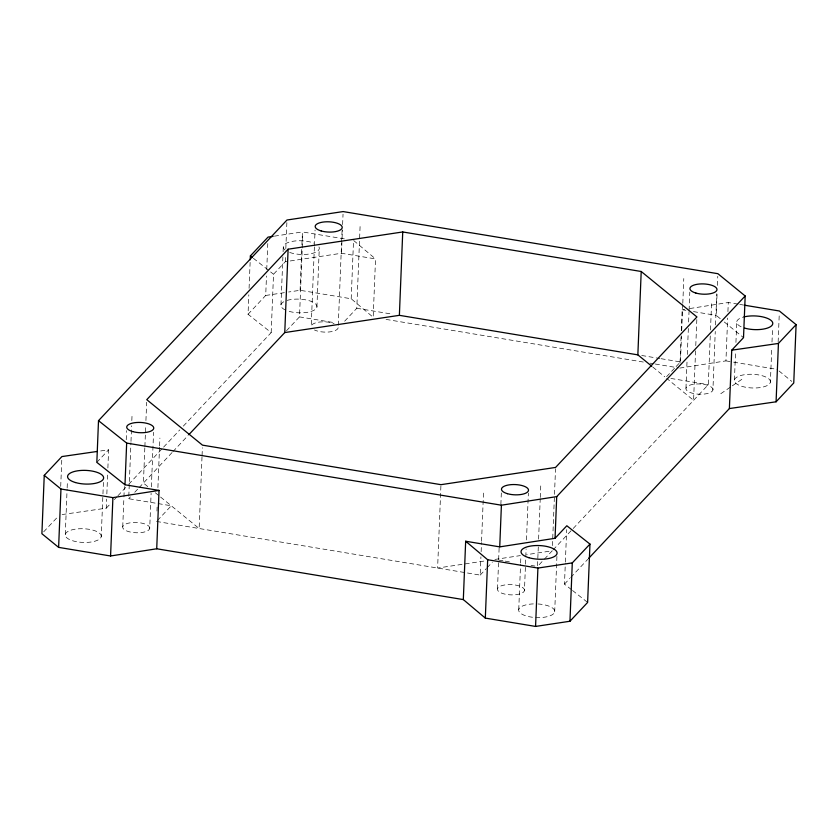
<?xml version="1.0" encoding="UTF-8"?>
<svg xmlns="http://www.w3.org/2000/svg" width="838" height="838" viewBox="0 0 838 838"><rect width="100%" height="100%" fill="white"/><g stroke="black" fill="none" stroke-linecap="round" stroke-linejoin="round"><path stroke-width="0.63" stroke-dasharray="4.19 3.14" d="M60.713 486.386L61.865 457.852M65.28 534.487L67.103 489.088M67.155 487.8L67.407 481.316M101.23 536.687A18.038 6.84 2.3 0 0 75.368 529.155A18.038 6.84 2.3 0 0 73.157 540.908A18.038 6.84 2.3 0 0 101.23 536.687L102.896 495.195M102.948 493.896L103.524 479.629M62.096 514.553L106.269 508.163L106.636 499.092M106.845 493.896L107.673 473.145M107.882 467.96L108.615 449.807L98.517 451.263M122.736 526.798L123.888 498.212M123.94 496.913L124.359 486.522M126.234 439.741L126.601 430.648M157.418 520.534L171.277 505.775L128.696 498.725L130.938 442.705M130.99 441.406L131.618 425.777M131.828 420.561L132.037 415.355M144.827 447.88L143.413 483.044L148.389 487.108M144.88 446.57L145.718 425.725M145.927 420.519L146.66 402.282M149.709 528.453A13.523 5.133 2.3 0 0 130.309 522.797A13.523 5.133 2.3 0 0 128.643 531.617A13.523 5.133 2.3 0 0 149.709 528.453L151.112 493.373M151.374 486.878L153.564 432.303M156.968 511.033L157.125 507.126M157.911 487.59L159.534 447.209M159.587 445.9L159.901 438.085M202.01 456.867L199.14 528.516L160.33 496.85M202.063 455.568L202.377 447.754M183.344 426.113L271.177 332.602L248.038 314.271L248.813 294.819M249.075 288.335L250.122 262.399M248.038 314.271L265.709 295.458L266.484 276.006M266.746 269.522L267.783 243.586M271.177 332.602L273.523 274.246L285.297 261.707L341.464 253.265L375.529 258.911L373.182 317.267L351.195 298.768L300.088 290.294L288.628 292.012M280.96 304.864L282.888 256.878M283.097 251.693L283.307 246.508M285.297 261.707L285.559 255.192M285.821 248.677L286.868 222.625M300.088 290.294L301.858 246.204M301.91 244.906L302.434 231.937L344.596 238.924M286.502 330.717L299.491 316.89L302.843 233.519M314.386 246.896L311.202 326.15A13.523 5.133 2.3 0 1 319.865 322.012A13.523 5.133 2.3 0 1 334.09 323.615M314.439 245.597L315.067 230.01M316.911 307.075L319.257 248.718M338.28 325.207L341.558 243.355M341.611 242.056L342.082 230.366M341.464 253.265L342.407 229.811M342.616 224.605L343.035 214.182M351.195 298.768L353.531 240.401L375.529 258.911M344.669 321.184L356.799 308.269L360.151 224.898M440.903 485.977L437.614 568.038L486.009 560.769M156.549 521.456L480.195 575.098L480.928 556.861M481.138 551.655L481.504 542.532M481.557 541.233L483.547 491.728M497.489 588.905L499.155 547.329M500.873 504.455L501.344 492.765M518.743 609.645L520.566 564.257M520.618 562.958L520.88 556.474M524.452 590.57A13.523 5.133 2.3 0 0 505.063 584.914A13.523 5.133 2.3 0 0 503.397 593.733A13.523 5.133 2.3 0 0 524.452 590.57L525.751 558.087M525.803 556.788L526.117 548.995M526.484 539.892L528.369 493.121M538.289 546.942L537.504 566.478L543.569 560.025M538.604 539.127L540.227 498.746M540.28 497.447L540.856 483.117M552.441 545.601L555.521 468.746M554.693 611.855L556.987 554.798M571.526 589.69L564.477 584.117L565.315 563.366M565.367 562.068L566.666 529.647M680.006 362.896L681.095 335.661M681.304 330.476L682.142 309.725L684.698 309.327M676.109 366.531L680.446 361.911L681.493 335.86M681.703 330.654L682.75 304.603M682.802 303.293L683.787 278.551M685.955 388.266L687.045 360.979M687.307 354.484L688.354 328.506M688.616 322.002L689.035 311.61M689.087 310.311L689.81 292.127M695.571 350.829L693.581 400.323L666.713 378.399M695.781 345.612L696.828 319.561M553.122 549.854L708.309 384.652L710.289 335.148M710.498 329.942L711.651 301.282M712.918 389.921A13.523 5.133 2.3 0 0 693.529 384.275A13.523 5.133 2.3 0 0 691.863 393.085A13.523 5.133 2.3 0 0 712.918 389.921L715.264 331.46M715.526 324.966L716.783 293.782M720.251 318.681L716.207 315.371L717.098 293.227M717.412 285.412L717.778 276.299M679.796 368.081L725.938 360.874L727.656 318.084M727.918 311.6L728.285 302.518L738.498 304.215M734.423 380.023L735.575 351.499M735.932 342.417L736.77 321.666M770.384 382.233A18.038 6.84 2.3 0 0 744.521 374.701A18.038 6.84 2.3 0 0 742.3 386.454A18.038 6.84 2.3 0 0 770.384 382.233L771.788 347.225M771.997 342.03L772.573 327.773M778.135 342.114L779.277 313.59M96.831 462.346L108.615 449.807M43.67 531.847L58.681 515.862M106.269 508.163L110.752 503.397M114.335 499.574L117.027 496.714M117.917 495.761L127.774 485.265M128.675 484.312L162.729 448.058M163.63 447.104L179.761 429.925M128.696 498.725L130.424 496.871M134.75 492.262L138.218 488.575M139.087 487.653L172.041 452.572M172.942 451.619L188.141 435.425M480.195 575.098L486.26 568.646M487.129 567.724L492.325 562.193M666.587 376.671L675.25 367.453M544.438 559.103L552.232 550.807L526.756 554.641M564.477 584.117L569.861 578.388M570.751 577.434L587.784 559.302M720.795 393.703L731.312 386.517M732.37 385.805L741.84 379.342M689.831 308.531L728.285 302.518M274.414 236.148L302.434 231.937M265.709 295.458L287.35 292.211M494.923 559.428L520.388 555.594M739.776 304.424L743.61 305.063M682.142 309.725L685.924 310.353M693.497 311.61L716.207 315.371M725.938 360.874L732.328 361.943M733.606 362.152L777.036 369.349M356.799 308.269L392.928 314.26M641.73 355.501L659.799 358.496M661.088 358.706L680.446 361.911M386.067 319.404L643.72 362.11M650.162 363.179L654.028 363.818M655.316 364.027L678.508 367.872M299.491 316.89L335.619 322.881M670.882 378.451L708.309 384.652M498.788 560.067L503.952 560.926M505.241 561.135L510.405 561.994M531.051 565.409L534.927 566.059M253.401 258.303L273.523 274.246M572.532 590.486L587.616 602.438M724.294 321.981L743.515 337.651M779.005 370.951L791.784 381.384M652.781 367.034L664.723 376.775M155.355 492.786L159.335 496.033M287.13 300.392A18.038 6.84 2.3 0 1 311.474 301.481A18.038 6.84 2.3 0 1 312.93 310.762A18.038 6.84 2.3 0 1 288.838 311.296M285.318 309.987A18.038 6.84 2.3 0 1 284.009 301.617M537.996 603.968A18.038 6.84 2.3 0 1 552.074 614.862A18.038 6.84 2.3 0 1 521.257 613.741A18.038 6.84 2.3 0 1 535.639 603.873M338.175 327.805A13.523 5.133 2.3 0 1 328.957 331.995A13.523 5.133 2.3 0 1 314.47 329.994M741.127 326.789A18.038 6.84 2.3 0 1 742.939 317.193M318.974 246.917A18.038 6.84 2.3 0 1 309.861 253.924A18.038 6.84 2.3 0 1 288.743 252.102M285.077 250.049A18.038 6.84 2.3 0 1 290.713 241.7A18.038 6.84 2.3 0 1 313.821 243.125"/><path stroke-width="1.26" d="M97.25 451.452L61.918 456.563L44.246 475.366L41.9 533.722L58.618 547.371L110.574 555.982L156.716 548.775L463.32 599.589L485.317 618.098L535.566 626.426L569.955 621.251L587.616 602.438L589.962 544.082L566.823 525.761L555.049 538.3L499.731 546.879L465.666 541.233L463.32 599.589M58.618 547.371L60.965 489.015L44.246 475.366M588.674 558.349L729.385 408.556L731.731 350.19L743.515 337.651L745.181 295.971L717.883 273.691L343.14 211.574L286.973 220.017L98.507 420.666L96.831 462.346L124.988 484.773L159.052 490.419L156.716 548.775M110.574 555.982L112.91 497.625L159.052 490.419M124.988 484.773L126.664 443.082L98.507 420.666M250.227 259.811L250.384 255.915L268.045 237.102L273.146 236.337M189.042 434.472L284.763 332.56L288.115 249.2L402.732 231.958L641.206 271.491L696.933 316.953L555.573 467.436L440.956 484.678L202.482 445.146L146.765 399.674L288.115 249.2M284.763 332.56L399.38 315.329L402.732 231.958M485.317 618.098L487.664 559.742L465.666 541.233M499.731 546.879L501.407 505.199L556.715 496.62L745.181 295.971M535.566 626.426L537.912 568.07L572.291 562.895L589.962 544.082M555.049 538.3L556.715 496.62M569.955 621.251L572.291 562.895M651.786 366.227L637.854 354.862L641.206 271.491M729.385 408.556L776.082 401.8L778.429 343.444L796.1 324.631L779.382 310.992L744.888 305.273M796.1 324.631L793.754 382.987L776.082 401.8M731.731 350.19L778.429 343.444M399.38 315.329L637.854 354.862M126.664 443.082L501.407 505.199M60.965 489.015L112.91 497.625M487.664 559.742L537.912 568.07M250.384 255.915L252.395 257.507M743.851 316.942A18.038 6.84 2.3 0 1 767.838 318.513A18.038 6.84 2.3 0 1 768.488 327.679A18.038 6.84 2.3 0 1 744.647 328.098M132.666 431.58A13.523 5.133 2.3 0 0 153.721 428.407A13.523 5.133 2.3 0 0 134.331 422.761A13.523 5.133 2.3 0 0 132.666 431.58M321.132 230.932A13.523 5.133 2.3 0 0 342.187 227.768A13.523 5.133 2.3 0 0 322.798 222.112A13.523 5.133 2.3 0 0 321.132 230.932M695.875 293.049A13.523 5.133 2.3 0 0 716.94 289.885A13.523 5.133 2.3 0 0 697.541 284.229A13.523 5.133 2.3 0 0 695.875 293.049M507.409 493.687A13.523 5.133 2.3 0 0 528.474 490.523A13.523 5.133 2.3 0 0 509.075 484.877A13.523 5.133 2.3 0 0 507.409 493.687M528.967 557.72A18.038 6.84 2.3 0 0 557.04 553.499A18.038 6.84 2.3 0 0 531.187 545.967A18.038 6.84 2.3 0 0 528.967 557.72M75.504 482.552A18.038 6.84 2.3 0 0 103.577 478.33A18.038 6.84 2.3 0 0 77.714 470.799A18.038 6.84 2.3 0 0 75.504 482.552"/></g></svg>
